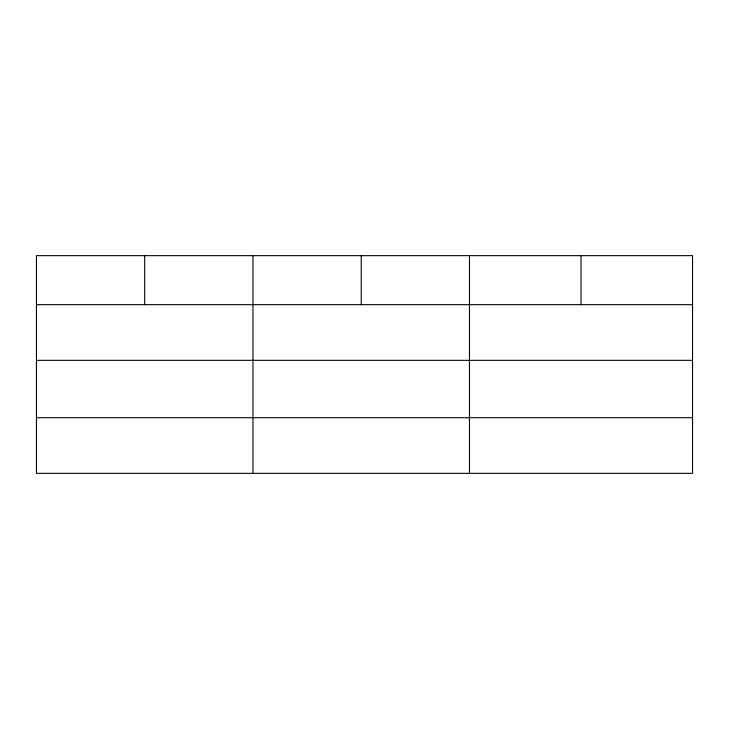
<?xml version="1.0" encoding="UTF-8"?>
<svg xmlns="http://www.w3.org/2000/svg" width="729" height="729" viewBox="0 0 729 729"><rect width="100%" height="100%" fill="white"/><g stroke="black" fill="none" stroke-linecap="round" stroke-linejoin="round"><path stroke-width="1.09" d="M692.55 360.336L692.55 255.651L36.45 255.651L36.45 473.349L692.55 473.349L692.55 360.336L36.45 360.336M36.45 304.667L692.55 304.667M36.45 417.69L692.55 417.69M581.013 255.651L581.013 304.667M469.476 255.651L469.476 473.349M361.219 255.651L361.219 304.667M252.963 255.651L252.963 473.349M144.707 255.651L144.707 304.667"/></g></svg>
